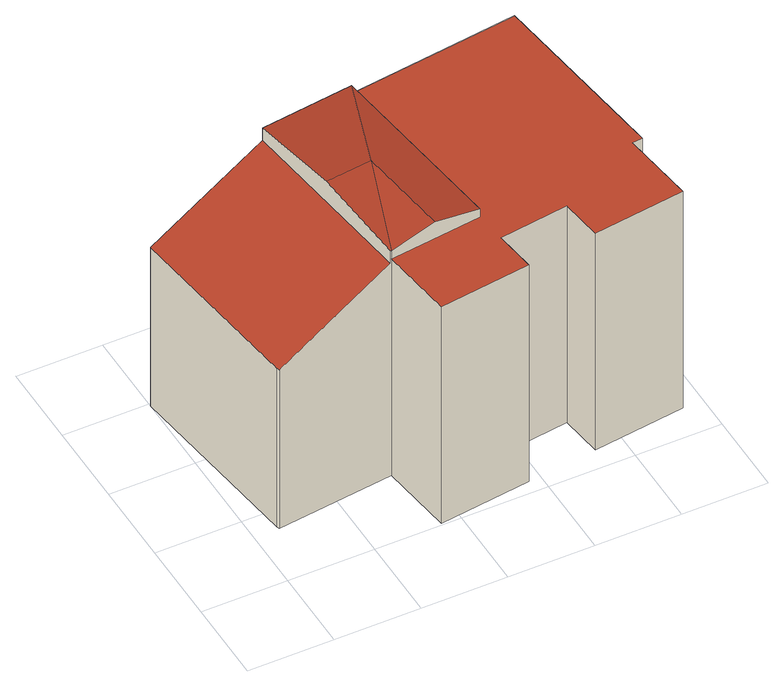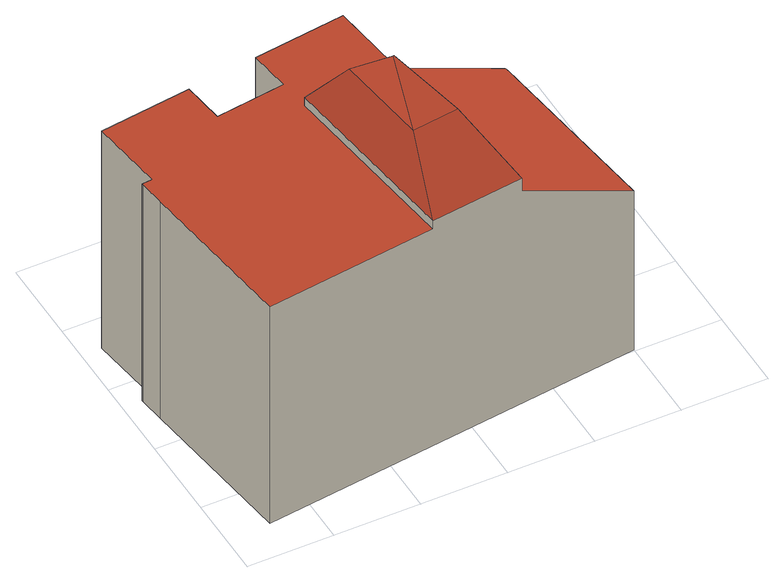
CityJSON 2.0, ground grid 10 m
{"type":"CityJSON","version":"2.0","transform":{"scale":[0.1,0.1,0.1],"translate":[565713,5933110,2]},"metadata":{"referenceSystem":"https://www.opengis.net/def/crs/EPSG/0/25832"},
"CityObjects":{
"building1":{"type":"Building","attributes":{"Gemeindeschluessel":"02100103","Geometrietyp2DReferenz":"3000","function":"31001_2310","roofType":"1000","measuredHeight":32.08,"storeysAboveGround":8},"address":[{"country":"Germany","locality":"Hamburg","thoroughfareNumber":"56","thoroughfareName":"Am Sandtorkai"}],"geometry":[{"type":"Solid","lod":"2","boundaries":[[[[0,1,2,3,4]],[[5,6,7,8]],[[9,5,8,10]],[[11,5,9]],[[12,6,5,11]],[[2,1,13,14]],[[1,0,15,13]],[[16,17,18,19]],[[6,12,20,21]],[[22,23,24,25]],[[23,26,27,24]],[[26,28,29,27]],[[28,30,31,29]],[[32,33,34,35]],[[25,15,0,4,7,6,21,22]],[[16,36,37,33,32,30,28,26,23,22,21,20,38,17]],[[34,39,40,19,18,41,14,13,15,25,24,27,29,31,35]],[[41,9,10,3,2,14]],[[18,17,38,9,41]],[[39,37,36,40]],[[31,30,32,35]],[[34,33,37,39]],[[40,36,16,19]],[[20,12,11,9,38]],[[3,10,8,7,4]]]],"semantics":{"surfaces":[{"type":"RoofSurface"},{"type":"WallSurface"},{"type":"GroundSurface"}],"values":[[0,0,0,0,0,1,1,1,1,1,1,1,1,1,1,0,2,1,1,1,1,1,1,1,1]]}}]}
},
"vertices":[
[0,297,219],[28,76,219],[29,73,219],[166,90,293],[138,314,293],[207,209,321],[248,328,310],[138,314,310],[152,202,321],[167,90,310],[166,90,310],[221,97,321],[276,103,310],[28,76,0],[29,73,0],[0,297,0],[286,16,299],[178,2,299],[178,2,0],[286,16,0],[276,103,299],[248,328,299],[449,353,299],[473,162,299],[473,162,0],[449,353,0],[477,132,299],[477,132,0],[477,129,299],[477,129,0],[465,128,299],[465,128,0],[476,40,299],[368,26,299],[368,26,0],[476,40,0],[280,65,299],[362,76,299],[167,90,299],[362,76,0],[280,65,0],[167,90,0]
]}
